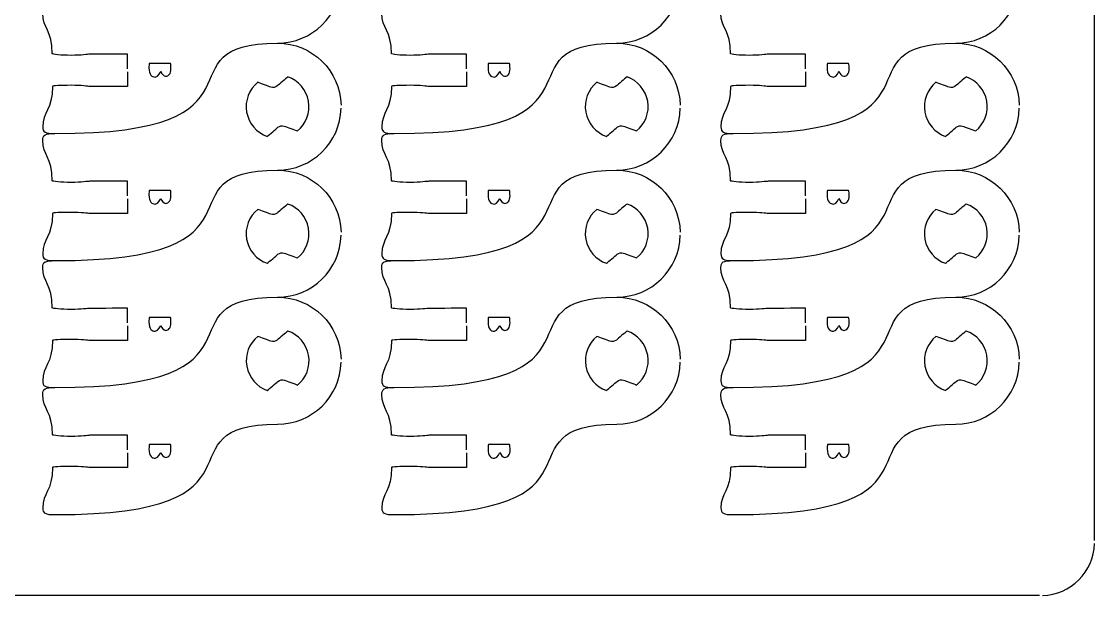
# Model space of a CAD drawing. Extents: x 0 to 300, y 0 to 300.
# Drawn here: x 199.8 to 300, y 0.1 to 53.7 of the extents above; entities that cross this region are included whole.
import ezdxf

# ---------------------------------------------------------------- set-up
doc = ezdxf.new("R2010")
doc.units = 0
doc.header["$MEASUREMENT"] = 0
doc.layers.add('DEFAULT', color=7, linetype='CONTINUOUS')

msp = doc.modelspace()

# ---------------------------------------------------------------- linework, layer by layer
at = {"layer": 'DEFAULT', "color": 1}
for points in [[(300, 5.25), (300, 294.95)], [(294.85, 0.1), (5.15, 0.1)]]:
    msp.add_lwpolyline(points, dxfattribs=at)
for points, knots in [([(209.66, 49.32), (209.66, 49.77), (209.66, 50.22), (209.66, 50.67), (209.66, 50.67), (207.03, 50.67), (206.16, 50.67), (205.98, 50.67), (205.37, 50.57), (204.4, 50.57), (203.45, 50.57), (202.67, 50.66), (202.65, 50.72), (202.65, 52.93), (201.75, 53.09), (201.75, 54.48), (201.75, 55.01), (201.97, 55.13), (202.89, 55.13), (224.17, 55.13), (212.26, 63.58), (223.69, 63.58), (226.91, 63.58), (229.54, 61), (229.62, 57.8)], [0, 0, 0, 0, 3.83, 3.83, 3.83, 4.83, 4.83, 4.83, 5.83, 5.83, 5.83, 6.83, 6.83, 6.83, 7.83, 7.83, 7.83, 8.83, 8.83, 8.83, 9.83, 9.83, 9.83, 10.83, 10.83, 10.83, 10.83]), ([(241.33, 49.32), (241.33, 49.77), (241.33, 50.22), (241.33, 50.67), (241.33, 50.67), (238.71, 50.67), (237.83, 50.67), (237.66, 50.67), (237.05, 50.57), (236.08, 50.57), (235.12, 50.57), (234.34, 50.66), (234.33, 50.72), (234.33, 52.93), (233.42, 53.09), (233.42, 54.48), (233.42, 55.01), (233.65, 55.13), (234.57, 55.13), (255.84, 55.13), (243.94, 63.58), (255.36, 63.58), (258.59, 63.58), (261.21, 61), (261.3, 57.8)], [0, 0, 0, 0, 3.83, 3.83, 3.83, 4.83, 4.83, 4.83, 5.83, 5.83, 5.83, 6.83, 6.83, 6.83, 7.83, 7.83, 7.83, 8.83, 8.83, 8.83, 9.83, 9.83, 9.83, 10.83, 10.83, 10.83, 10.83]), ([(273.01, 49.32), (273.01, 49.77), (273.01, 50.22), (273.01, 50.67), (273.01, 50.67), (270.38, 50.67), (269.51, 50.67), (269.33, 50.67), (268.72, 50.57), (267.75, 50.57), (266.79, 50.57), (266.01, 50.66), (266, 50.72), (266, 52.93), (265.1, 53.09), (265.1, 54.48), (265.1, 55.01), (265.32, 55.13), (266.24, 55.13), (287.52, 55.13), (275.61, 63.58), (287.04, 63.58), (290.26, 63.58), (292.89, 61), (292.97, 57.8)], [0, 0, 0, 0, 3.83, 3.83, 3.83, 4.83, 4.83, 4.83, 5.83, 5.83, 5.83, 6.83, 6.83, 6.83, 7.83, 7.83, 7.83, 8.83, 8.83, 8.83, 9.83, 9.83, 9.83, 10.83, 10.83, 10.83, 10.83]), ([(209.66, 37.45), (209.66, 37.9), (209.66, 38.36), (209.66, 38.81), (209.66, 38.81), (207.03, 38.8), (206.16, 38.8), (205.98, 38.8), (205.37, 38.7), (204.4, 38.7), (203.45, 38.7), (202.67, 38.79), (202.65, 38.85), (202.65, 41.06), (201.75, 41.22), (201.75, 42.62), (201.75, 43.14), (201.97, 43.26), (202.89, 43.26), (224.17, 43.26), (212.26, 51.71), (223.69, 51.71), (226.91, 51.71), (229.54, 49.13), (229.62, 45.93)], [0, 0, 0, 0, 3.83, 3.83, 3.83, 4.83, 4.83, 4.83, 5.83, 5.83, 5.83, 6.83, 6.83, 6.83, 7.83, 7.83, 7.83, 8.83, 8.83, 8.83, 9.83, 9.83, 9.83, 10.83, 10.83, 10.83, 10.83]), ([(241.33, 37.45), (241.33, 37.9), (241.33, 38.36), (241.33, 38.81), (241.33, 38.81), (238.71, 38.8), (237.83, 38.8), (237.66, 38.8), (237.05, 38.7), (236.08, 38.7), (235.12, 38.7), (234.34, 38.79), (234.33, 38.85), (234.33, 41.06), (233.42, 41.22), (233.42, 42.62), (233.42, 43.14), (233.65, 43.26), (234.57, 43.26), (255.84, 43.26), (243.94, 51.71), (255.36, 51.71), (258.59, 51.71), (261.21, 49.13), (261.3, 45.93)], [0, 0, 0, 0, 3.83, 3.83, 3.83, 4.83, 4.83, 4.83, 5.83, 5.83, 5.83, 6.83, 6.83, 6.83, 7.83, 7.83, 7.83, 8.83, 8.83, 8.83, 9.83, 9.83, 9.83, 10.83, 10.83, 10.83, 10.83]), ([(273.01, 37.45), (273.01, 37.9), (273.01, 38.36), (273.01, 38.81), (273.01, 38.81), (270.38, 38.8), (269.51, 38.8), (269.33, 38.8), (268.72, 38.7), (267.75, 38.7), (266.79, 38.7), (266.01, 38.79), (266, 38.85), (266, 41.06), (265.1, 41.22), (265.1, 42.62), (265.1, 43.14), (265.32, 43.26), (266.24, 43.26), (287.52, 43.26), (275.61, 51.71), (287.04, 51.71), (290.26, 51.71), (292.89, 49.13), (292.97, 45.93)], [0, 0, 0, 0, 3.83, 3.83, 3.83, 4.83, 4.83, 4.83, 5.83, 5.83, 5.83, 6.83, 6.83, 6.83, 7.83, 7.83, 7.83, 8.83, 8.83, 8.83, 9.83, 9.83, 9.83, 10.83, 10.83, 10.83, 10.83]), ([(209.66, 49.02), (209.66, 48.57), (209.66, 48.12), (209.66, 47.67), (208.49, 47.67), (207.32, 47.67), (206.16, 47.67), (205.98, 47.67), (205.38, 47.77), (204.4, 47.77), (203.44, 47.77), (202.66, 47.72), (202.66, 47.67), (202.66, 45.46), (201.75, 45.3), (201.75, 43.9), (201.75, 43.39), (201.98, 43.26), (202.9, 43.26)], [0, 0, 0, 0, 3.83, 3.83, 3.83, 13.75, 13.75, 13.75, 14.75, 14.75, 14.75, 15.75, 15.75, 15.75, 16.75, 16.75, 16.75, 17.75, 17.75, 17.75, 17.75]), ([(221.84, 48.05), (222.12, 47.95), (222.82, 47.69), (223.06, 47.6), (223.27, 47.53), (223.49, 47.57), (223.66, 47.71), (223.85, 47.87), (224.44, 48.36), (224.66, 48.55), (225.63, 48.21), (226.39, 47.37), (226.58, 46.29), (226.77, 45.21), (226.35, 44.15), (225.56, 43.51), (225.28, 43.6), (224.56, 43.86), (224.32, 43.95), (224.12, 44.02), (223.89, 43.99), (223.72, 43.85), (223.53, 43.68), (222.95, 43.19), (222.72, 43), (221.75, 43.35), (220.99, 44.19), (220.8, 45.27), (220.61, 46.35), (221.04, 47.4), (221.84, 48.05)], [1, 1, 1, 1, 2, 2, 2, 3, 3, 3, 4, 4, 4, 5, 5, 5, 6, 6, 6, 7, 7, 7, 8, 8, 8, 9, 9, 9, 10, 10, 10, 11, 11, 11, 11]), ([(241.33, 49.02), (241.33, 48.57), (241.33, 48.12), (241.33, 47.67), (240.17, 47.67), (239, 47.67), (237.83, 47.67), (237.66, 47.67), (237.05, 47.77), (236.08, 47.77), (235.11, 47.77), (234.33, 47.72), (234.33, 47.67), (234.33, 45.46), (233.43, 45.3), (233.43, 43.9), (233.43, 43.39), (233.65, 43.26), (234.57, 43.26)], [0, 0, 0, 0, 3.83, 3.83, 3.83, 13.75, 13.75, 13.75, 14.75, 14.75, 14.75, 15.75, 15.75, 15.75, 16.75, 16.75, 16.75, 17.75, 17.75, 17.75, 17.75]), ([(253.51, 48.05), (253.79, 47.95), (254.5, 47.69), (254.74, 47.6), (254.94, 47.53), (255.17, 47.57), (255.34, 47.71), (255.53, 47.87), (256.11, 48.36), (256.33, 48.55), (257.3, 48.21), (258.07, 47.37), (258.26, 46.29), (258.45, 45.21), (258.02, 44.15), (257.23, 43.51), (256.96, 43.6), (256.24, 43.86), (256, 43.95), (255.79, 44.02), (255.56, 43.99), (255.4, 43.85), (255.2, 43.68), (254.62, 43.19), (254.4, 43), (253.43, 43.35), (252.67, 44.19), (252.48, 45.27), (252.28, 46.35), (252.71, 47.4), (253.51, 48.05)], [1, 1, 1, 1, 2, 2, 2, 3, 3, 3, 4, 4, 4, 5, 5, 5, 6, 6, 6, 7, 7, 7, 8, 8, 8, 9, 9, 9, 10, 10, 10, 11, 11, 11, 11]), ([(273.01, 49.02), (273.01, 48.57), (273.01, 48.12), (273.01, 47.67), (271.84, 47.67), (270.67, 47.67), (269.51, 47.67), (269.33, 47.67), (268.73, 47.77), (267.75, 47.77), (266.79, 47.77), (266.01, 47.72), (266.01, 47.67), (266.01, 45.46), (265.1, 45.3), (265.1, 43.9), (265.1, 43.39), (265.33, 43.26), (266.25, 43.26)], [0, 0, 0, 0, 3.83, 3.83, 3.83, 13.75, 13.75, 13.75, 14.75, 14.75, 14.75, 15.75, 15.75, 15.75, 16.75, 16.75, 16.75, 17.75, 17.75, 17.75, 17.75]), ([(285.19, 48.05), (285.46, 47.95), (286.17, 47.69), (286.41, 47.6), (286.61, 47.53), (286.84, 47.57), (287.01, 47.71), (287.2, 47.87), (287.79, 48.36), (288.01, 48.55), (288.98, 48.21), (289.74, 47.37), (289.93, 46.29), (290.12, 45.21), (289.69, 44.15), (288.9, 43.51), (288.63, 43.6), (287.91, 43.86), (287.67, 43.95), (287.47, 44.02), (287.24, 43.99), (287.07, 43.85), (286.88, 43.68), (286.3, 43.19), (286.07, 43), (285.1, 43.35), (284.34, 44.19), (284.15, 45.27), (283.96, 46.35), (284.39, 47.4), (285.19, 48.05)], [1, 1, 1, 1, 2, 2, 2, 3, 3, 3, 4, 4, 4, 5, 5, 5, 6, 6, 6, 7, 7, 7, 8, 8, 8, 9, 9, 9, 10, 10, 10, 11, 11, 11, 11]), ([(209.66, 25.59), (209.66, 26.04), (209.66, 26.49), (209.66, 26.94), (209.66, 26.94), (207.03, 26.93), (206.16, 26.93), (205.98, 26.93), (205.37, 26.84), (204.4, 26.83), (203.45, 26.84), (202.67, 26.92), (202.65, 26.98), (202.65, 29.19), (201.75, 29.35), (201.75, 30.75), (201.75, 31.27), (201.97, 31.39), (202.89, 31.39), (224.17, 31.39), (212.26, 39.84), (223.69, 39.84), (226.91, 39.85), (229.54, 37.26), (229.62, 34.06)], [0, 0, 0, 0, 3.83, 3.83, 3.83, 4.83, 4.83, 4.83, 5.83, 5.83, 5.83, 6.83, 6.83, 6.83, 7.83, 7.83, 7.83, 8.83, 8.83, 8.83, 9.83, 9.83, 9.83, 10.83, 10.83, 10.83, 10.83]), ([(241.33, 25.59), (241.33, 26.04), (241.33, 26.49), (241.33, 26.94), (241.33, 26.94), (238.71, 26.93), (237.83, 26.93), (237.66, 26.93), (237.05, 26.84), (236.08, 26.83), (235.12, 26.84), (234.34, 26.92), (234.33, 26.98), (234.33, 29.19), (233.42, 29.35), (233.42, 30.75), (233.42, 31.27), (233.65, 31.39), (234.57, 31.39), (255.84, 31.39), (243.94, 39.84), (255.36, 39.84), (258.59, 39.85), (261.21, 37.26), (261.3, 34.06)], [0, 0, 0, 0, 3.83, 3.83, 3.83, 4.83, 4.83, 4.83, 5.83, 5.83, 5.83, 6.83, 6.83, 6.83, 7.83, 7.83, 7.83, 8.83, 8.83, 8.83, 9.83, 9.83, 9.83, 10.83, 10.83, 10.83, 10.83]), ([(273.01, 25.59), (273.01, 26.04), (273.01, 26.49), (273.01, 26.94), (273.01, 26.94), (270.38, 26.93), (269.51, 26.93), (269.33, 26.93), (268.72, 26.84), (267.75, 26.83), (266.79, 26.84), (266.01, 26.92), (266, 26.98), (266, 29.19), (265.1, 29.35), (265.1, 30.75), (265.1, 31.27), (265.32, 31.39), (266.24, 31.39), (287.52, 31.39), (275.61, 39.84), (287.04, 39.84), (290.26, 39.85), (292.89, 37.26), (292.97, 34.06)], [0, 0, 0, 0, 3.83, 3.83, 3.83, 4.83, 4.83, 4.83, 5.83, 5.83, 5.83, 6.83, 6.83, 6.83, 7.83, 7.83, 7.83, 8.83, 8.83, 8.83, 9.83, 9.83, 9.83, 10.83, 10.83, 10.83, 10.83]), ([(209.66, 37.15), (209.66, 36.7), (209.66, 36.25), (209.66, 35.8), (208.49, 35.8), (207.32, 35.8), (206.16, 35.8), (205.98, 35.8), (205.38, 35.9), (204.4, 35.9), (203.44, 35.9), (202.66, 35.86), (202.66, 35.8), (202.66, 33.59), (201.75, 33.43), (201.75, 32.04), (201.75, 31.52), (201.98, 31.39), (202.9, 31.39)], [0, 0, 0, 0, 3.83, 3.83, 3.83, 13.75, 13.75, 13.75, 14.75, 14.75, 14.75, 15.75, 15.75, 15.75, 16.75, 16.75, 16.75, 17.75, 17.75, 17.75, 17.75]), ([(241.33, 37.15), (241.33, 36.7), (241.33, 36.25), (241.33, 35.8), (240.17, 35.8), (239, 35.8), (237.83, 35.8), (237.66, 35.8), (237.05, 35.9), (236.08, 35.9), (235.11, 35.9), (234.33, 35.86), (234.33, 35.8), (234.33, 33.59), (233.43, 33.43), (233.43, 32.04), (233.43, 31.52), (233.65, 31.39), (234.57, 31.39)], [0, 0, 0, 0, 3.83, 3.83, 3.83, 13.75, 13.75, 13.75, 14.75, 14.75, 14.75, 15.75, 15.75, 15.75, 16.75, 16.75, 16.75, 17.75, 17.75, 17.75, 17.75]), ([(273.01, 37.15), (273.01, 36.7), (273.01, 36.25), (273.01, 35.8), (271.84, 35.8), (270.67, 35.8), (269.51, 35.8), (269.33, 35.8), (268.73, 35.9), (267.75, 35.9), (266.79, 35.9), (266.01, 35.86), (266.01, 35.8), (266.01, 33.59), (265.1, 33.43), (265.1, 32.04), (265.1, 31.52), (265.33, 31.39), (266.25, 31.39)], [0, 0, 0, 0, 3.83, 3.83, 3.83, 13.75, 13.75, 13.75, 14.75, 14.75, 14.75, 15.75, 15.75, 15.75, 16.75, 16.75, 16.75, 17.75, 17.75, 17.75, 17.75]), ([(221.84, 36.18), (222.12, 36.08), (222.82, 35.82), (223.06, 35.73), (223.27, 35.66), (223.49, 35.7), (223.66, 35.84), (223.85, 36), (224.44, 36.49), (224.66, 36.68), (225.63, 36.34), (226.39, 35.5), (226.58, 34.42), (226.77, 33.34), (226.35, 32.29), (225.56, 31.64), (225.28, 31.74), (224.56, 31.99), (224.32, 32.09), (224.12, 32.16), (223.89, 32.12), (223.72, 31.98), (223.53, 31.81), (222.95, 31.33), (222.72, 31.14), (221.75, 31.48), (220.99, 32.32), (220.8, 33.4), (220.61, 34.48), (221.04, 35.53), (221.84, 36.18)], [1, 1, 1, 1, 2, 2, 2, 3, 3, 3, 4, 4, 4, 5, 5, 5, 6, 6, 6, 7, 7, 7, 8, 8, 8, 9, 9, 9, 10, 10, 10, 11, 11, 11, 11]), ([(253.51, 36.18), (253.79, 36.08), (254.5, 35.82), (254.74, 35.73), (254.94, 35.66), (255.17, 35.7), (255.34, 35.84), (255.53, 36), (256.11, 36.49), (256.33, 36.68), (257.3, 36.34), (258.07, 35.5), (258.26, 34.42), (258.45, 33.34), (258.02, 32.29), (257.23, 31.64), (256.96, 31.74), (256.24, 31.99), (256, 32.09), (255.79, 32.16), (255.56, 32.12), (255.4, 31.98), (255.2, 31.81), (254.62, 31.33), (254.4, 31.14), (253.43, 31.48), (252.67, 32.32), (252.48, 33.4), (252.28, 34.48), (252.71, 35.53), (253.51, 36.18)], [1, 1, 1, 1, 2, 2, 2, 3, 3, 3, 4, 4, 4, 5, 5, 5, 6, 6, 6, 7, 7, 7, 8, 8, 8, 9, 9, 9, 10, 10, 10, 11, 11, 11, 11]), ([(285.19, 36.18), (285.46, 36.08), (286.17, 35.82), (286.41, 35.73), (286.61, 35.66), (286.84, 35.7), (287.01, 35.84), (287.2, 36), (287.79, 36.49), (288.01, 36.68), (288.98, 36.34), (289.74, 35.5), (289.93, 34.42), (290.12, 33.34), (289.69, 32.29), (288.9, 31.64), (288.63, 31.74), (287.91, 31.99), (287.67, 32.09), (287.47, 32.16), (287.24, 32.12), (287.07, 31.98), (286.88, 31.81), (286.3, 31.33), (286.07, 31.14), (285.1, 31.48), (284.34, 32.32), (284.15, 33.4), (283.96, 34.48), (284.39, 35.53), (285.19, 36.18)], [1, 1, 1, 1, 2, 2, 2, 3, 3, 3, 4, 4, 4, 5, 5, 5, 6, 6, 6, 7, 7, 7, 8, 8, 8, 9, 9, 9, 10, 10, 10, 11, 11, 11, 11]), ([(209.66, 13.72), (209.66, 14.17), (209.66, 14.62), (209.66, 15.07), (209.66, 15.07), (207.04, 15.07), (206.16, 15.07), (205.99, 15.07), (205.37, 14.97), (204.41, 14.96), (203.45, 14.97), (202.67, 15.06), (202.66, 15.12), (202.66, 17.32), (201.75, 17.49), (201.75, 18.88), (201.75, 19.4), (201.98, 19.53), (202.9, 19.53), (224.17, 19.53), (212.27, 27.97), (223.69, 27.97), (226.92, 27.98), (229.54, 25.4), (229.62, 22.19)], [0, 0, 0, 0, 3.83, 3.83, 3.83, 4.83, 4.83, 4.83, 5.83, 5.83, 5.83, 6.83, 6.83, 6.83, 7.83, 7.83, 7.83, 8.83, 8.83, 8.83, 9.83, 9.83, 9.83, 10.83, 10.83, 10.83, 10.83]), ([(241.34, 13.72), (241.34, 14.17), (241.34, 14.62), (241.34, 15.07), (241.34, 15.07), (238.71, 15.07), (237.84, 15.07), (237.66, 15.07), (237.05, 14.97), (236.08, 14.96), (235.12, 14.97), (234.34, 15.06), (234.33, 15.12), (234.33, 17.32), (233.43, 17.49), (233.43, 18.88), (233.43, 19.4), (233.65, 19.53), (234.57, 19.53), (255.85, 19.53), (243.94, 27.97), (255.37, 27.97), (258.59, 27.98), (261.22, 25.4), (261.3, 22.19)], [0, 0, 0, 0, 3.83, 3.83, 3.83, 4.83, 4.83, 4.83, 5.83, 5.83, 5.83, 6.83, 6.83, 6.83, 7.83, 7.83, 7.83, 8.83, 8.83, 8.83, 9.83, 9.83, 9.83, 10.83, 10.83, 10.83, 10.83]), ([(273.01, 13.72), (273.01, 14.17), (273.01, 14.62), (273.01, 15.07), (273.01, 15.07), (270.39, 15.07), (269.51, 15.07), (269.33, 15.07), (268.72, 14.97), (267.76, 14.96), (266.8, 14.97), (266.02, 15.06), (266.01, 15.12), (266.01, 17.32), (265.1, 17.49), (265.1, 18.88), (265.1, 19.4), (265.33, 19.53), (266.25, 19.53), (287.52, 19.53), (275.62, 27.97), (287.04, 27.97), (290.26, 27.98), (292.89, 25.4), (292.97, 22.19)], [0, 0, 0, 0, 3.83, 3.83, 3.83, 4.83, 4.83, 4.83, 5.83, 5.83, 5.83, 6.83, 6.83, 6.83, 7.83, 7.83, 7.83, 8.83, 8.83, 8.83, 9.83, 9.83, 9.83, 10.83, 10.83, 10.83, 10.83]), ([(209.66, 25.29), (209.66, 24.84), (209.66, 24.39), (209.66, 23.94), (208.49, 23.94), (207.32, 23.94), (206.16, 23.94), (205.98, 23.94), (205.38, 24.03), (204.4, 24.03), (203.44, 24.03), (202.66, 23.99), (202.66, 23.94), (202.66, 21.72), (201.75, 21.56), (201.75, 20.17), (201.75, 19.65), (201.98, 19.53), (202.9, 19.53)], [0, 0, 0, 0, 3.83, 3.83, 3.83, 13.75, 13.75, 13.75, 14.75, 14.75, 14.75, 15.75, 15.75, 15.75, 16.75, 16.75, 16.75, 17.75, 17.75, 17.75, 17.75]), ([(241.33, 25.29), (241.33, 24.84), (241.33, 24.39), (241.33, 23.94), (240.17, 23.94), (239, 23.94), (237.83, 23.94), (237.66, 23.94), (237.05, 24.03), (236.08, 24.03), (235.11, 24.03), (234.33, 23.99), (234.33, 23.94), (234.33, 21.72), (233.43, 21.56), (233.43, 20.17), (233.43, 19.65), (233.65, 19.53), (234.57, 19.53)], [0, 0, 0, 0, 3.83, 3.83, 3.83, 13.75, 13.75, 13.75, 14.75, 14.75, 14.75, 15.75, 15.75, 15.75, 16.75, 16.75, 16.75, 17.75, 17.75, 17.75, 17.75]), ([(273.01, 25.29), (273.01, 24.84), (273.01, 24.39), (273.01, 23.94), (271.84, 23.94), (270.67, 23.94), (269.51, 23.94), (269.33, 23.94), (268.73, 24.03), (267.75, 24.03), (266.79, 24.03), (266.01, 23.99), (266.01, 23.94), (266.01, 21.72), (265.1, 21.56), (265.1, 20.17), (265.1, 19.65), (265.33, 19.53), (266.25, 19.53)], [0, 0, 0, 0, 3.83, 3.83, 3.83, 13.75, 13.75, 13.75, 14.75, 14.75, 14.75, 15.75, 15.75, 15.75, 16.75, 16.75, 16.75, 17.75, 17.75, 17.75, 17.75]), ([(221.84, 24.31), (222.12, 24.21), (222.82, 23.95), (223.06, 23.87), (223.27, 23.79), (223.5, 23.83), (223.66, 23.97), (223.86, 24.14), (224.44, 24.62), (224.66, 24.81), (225.63, 24.48), (226.39, 23.64), (226.59, 22.55), (226.78, 21.47), (226.35, 20.42), (225.56, 19.77), (225.29, 19.87), (224.57, 20.13), (224.33, 20.22), (224.12, 20.29), (223.89, 20.25), (223.73, 20.11), (223.53, 19.95), (222.95, 19.46), (222.73, 19.27), (221.76, 19.61), (221, 20.45), (220.81, 21.53), (220.61, 22.61), (221.04, 23.66), (221.84, 24.31)], [1, 1, 1, 1, 2, 2, 2, 3, 3, 3, 4, 4, 4, 5, 5, 5, 6, 6, 6, 7, 7, 7, 8, 8, 8, 9, 9, 9, 10, 10, 10, 11, 11, 11, 11]), ([(253.51, 24.31), (253.79, 24.21), (254.5, 23.95), (254.74, 23.87), (254.94, 23.79), (255.17, 23.83), (255.34, 23.97), (255.53, 24.14), (256.11, 24.62), (256.34, 24.81), (257.31, 24.48), (258.07, 23.64), (258.26, 22.55), (258.45, 21.47), (258.02, 20.42), (257.23, 19.77), (256.96, 19.87), (256.24, 20.13), (256, 20.22), (255.8, 20.29), (255.57, 20.25), (255.4, 20.11), (255.21, 19.95), (254.63, 19.46), (254.4, 19.27), (253.43, 19.61), (252.67, 20.45), (252.48, 21.53), (252.29, 22.61), (252.72, 23.66), (253.51, 24.31)], [1, 1, 1, 1, 2, 2, 2, 3, 3, 3, 4, 4, 4, 5, 5, 5, 6, 6, 6, 7, 7, 7, 8, 8, 8, 9, 9, 9, 10, 10, 10, 11, 11, 11, 11]), ([(285.19, 24.31), (285.47, 24.21), (286.17, 23.95), (286.41, 23.87), (286.62, 23.79), (286.85, 23.83), (287.01, 23.97), (287.21, 24.14), (287.79, 24.62), (288.01, 24.81), (288.98, 24.48), (289.74, 23.64), (289.93, 22.55), (290.12, 21.47), (289.7, 20.42), (288.91, 19.77), (288.64, 19.87), (287.92, 20.13), (287.68, 20.22), (287.47, 20.29), (287.24, 20.25), (287.08, 20.11), (286.88, 19.95), (286.3, 19.46), (286.07, 19.27), (285.1, 19.61), (284.35, 20.45), (284.16, 21.53), (283.96, 22.61), (284.39, 23.66), (285.19, 24.31)], [1, 1, 1, 1, 2, 2, 2, 3, 3, 3, 4, 4, 4, 5, 5, 5, 6, 6, 6, 7, 7, 7, 8, 8, 8, 9, 9, 9, 10, 10, 10, 11, 11, 11, 11]), ([(209.66, 13.42), (209.66, 12.97), (209.66, 12.52), (209.66, 12.07), (208.49, 12.07), (207.33, 12.07), (206.16, 12.07), (205.99, 12.07), (205.38, 12.17), (204.41, 12.17), (203.44, 12.17), (202.66, 12.12), (202.66, 12.07), (202.66, 9.86), (201.76, 9.69), (201.76, 8.3), (201.76, 7.78), (201.98, 7.66), (202.9, 7.66), (224.17, 7.66), (212.27, 16.1), (223.69, 16.11), (226.92, 16.11), (229.55, 18.69), (229.62, 21.89)], [0, 0, 0, 0, 3.83, 3.83, 3.83, 13.75, 13.75, 13.75, 14.75, 14.75, 14.75, 15.75, 15.75, 15.75, 16.75, 16.75, 16.75, 17.75, 17.75, 17.75, 18.75, 18.75, 18.75, 19.75, 19.75, 19.75, 19.75]), ([(241.34, 13.42), (241.34, 12.97), (241.34, 12.52), (241.34, 12.07), (240.17, 12.07), (239, 12.07), (237.84, 12.07), (237.66, 12.07), (237.06, 12.17), (236.08, 12.17), (235.12, 12.17), (234.34, 12.12), (234.34, 12.07), (234.34, 9.86), (233.43, 9.69), (233.43, 8.3), (233.43, 7.78), (233.66, 7.66), (234.58, 7.66), (255.85, 7.66), (243.95, 16.1), (255.37, 16.11), (258.59, 16.11), (261.23, 18.69), (261.3, 21.89)], [0, 0, 0, 0, 3.83, 3.83, 3.83, 13.75, 13.75, 13.75, 14.75, 14.75, 14.75, 15.75, 15.75, 15.75, 16.75, 16.75, 16.75, 17.75, 17.75, 17.75, 18.75, 18.75, 18.75, 19.75, 19.75, 19.75, 19.75]), ([(273.01, 13.42), (273.01, 12.97), (273.01, 12.52), (273.01, 12.07), (271.84, 12.07), (270.68, 12.07), (269.51, 12.07), (269.33, 12.07), (268.73, 12.17), (267.76, 12.17), (266.79, 12.17), (266.01, 12.12), (266.01, 12.07), (266.01, 9.86), (265.1, 9.69), (265.1, 8.3), (265.1, 7.78), (265.33, 7.66), (266.25, 7.66), (287.52, 7.66), (275.62, 16.1), (287.04, 16.11), (290.26, 16.11), (292.9, 18.69), (292.97, 21.89)], [0, 0, 0, 0, 3.83, 3.83, 3.83, 13.75, 13.75, 13.75, 14.75, 14.75, 14.75, 15.75, 15.75, 15.75, 16.75, 16.75, 16.75, 17.75, 17.75, 17.75, 18.75, 18.75, 18.75, 19.75, 19.75, 19.75, 19.75])]:
    msp.add_open_spline(points, degree=3, knots=knots, dxfattribs=at)
for points in [[(223.69, 51.71), (226.91, 51.71), (229.55, 54.29), (229.62, 57.5)], [(255.37, 51.71), (258.59, 51.71), (261.22, 54.29), (261.3, 57.5)], [(287.04, 51.71), (290.26, 51.71), (292.9, 54.29), (292.97, 57.5)], [(223.69, 39.84), (226.91, 39.84), (229.55, 42.43), (229.62, 45.63)], [(255.37, 39.84), (258.59, 39.84), (261.22, 42.43), (261.3, 45.63)], [(287.04, 39.84), (290.26, 39.84), (292.9, 42.43), (292.97, 45.63)], [(223.69, 27.97), (226.91, 27.97), (229.55, 30.56), (229.62, 33.76)], [(255.37, 27.97), (258.59, 27.97), (261.22, 30.56), (261.3, 33.76)], [(287.04, 27.97), (290.26, 27.97), (292.9, 30.56), (292.97, 33.76)], [(295.15, 0.1), (297.78, 0.18), (299.92, 2.32), (300, 4.95)]]:
    msp.add_open_spline(points, degree=3, dxfattribs=at)
at = {"layer": 'DEFAULT', "color": 250}
for points in [[(213.69, 49.81), (213.71, 49.7), (213.73, 49.52), (213.73, 49.33), (213.73, 49.07), (213.68, 48.9), (213.58, 48.78), (213.5, 48.67), (213.38, 48.61), (213.22, 48.61), (213.03, 48.61), (212.86, 48.87), (212.78, 49.08), (212.78, 49.08), (212.57, 48.54), (212.27, 48.54), (212.09, 48.54), (211.96, 48.6), (211.86, 48.71), (211.73, 48.85), (211.67, 49.08), (211.67, 49.4), (211.67, 49.58), (211.69, 49.72), (211.7, 49.81), (212.36, 49.81), (213.02, 49.81), (213.69, 49.81)], [(245.36, 49.81), (245.38, 49.7), (245.4, 49.52), (245.4, 49.33), (245.4, 49.07), (245.36, 48.9), (245.26, 48.78), (245.18, 48.67), (245.06, 48.61), (244.9, 48.61), (244.7, 48.61), (244.53, 48.87), (244.45, 49.08), (244.45, 49.08), (244.24, 48.54), (243.94, 48.54), (243.77, 48.54), (243.64, 48.6), (243.54, 48.71), (243.41, 48.85), (243.35, 49.08), (243.35, 49.4), (243.35, 49.58), (243.36, 49.72), (243.37, 49.81), (244.03, 49.81), (244.7, 49.81), (245.36, 49.81)], [(277.03, 49.81), (277.06, 49.7), (277.08, 49.52), (277.08, 49.33), (277.08, 49.07), (277.03, 48.9), (276.93, 48.78), (276.85, 48.67), (276.73, 48.61), (276.57, 48.61), (276.38, 48.61), (276.21, 48.87), (276.13, 49.08), (276.13, 49.08), (275.92, 48.54), (275.62, 48.54), (275.44, 48.54), (275.31, 48.6), (275.21, 48.71), (275.08, 48.85), (275.02, 49.08), (275.02, 49.4), (275.02, 49.58), (275.03, 49.72), (275.05, 49.81), (275.71, 49.81), (276.37, 49.81), (277.03, 49.81)], [(213.69, 37.94), (213.71, 37.83), (213.73, 37.65), (213.73, 37.46), (213.73, 37.2), (213.68, 37.04), (213.58, 36.91), (213.5, 36.81), (213.38, 36.74), (213.22, 36.74), (213.03, 36.74), (212.86, 37), (212.78, 37.21), (212.78, 37.21), (212.57, 36.67), (212.27, 36.67), (212.09, 36.67), (211.96, 36.74), (211.86, 36.84), (211.73, 36.98), (211.67, 37.21), (211.67, 37.54), (211.67, 37.72), (211.69, 37.85), (211.7, 37.94), (212.36, 37.94), (213.02, 37.94), (213.69, 37.94)], [(245.36, 37.94), (245.38, 37.83), (245.4, 37.65), (245.4, 37.46), (245.4, 37.2), (245.36, 37.04), (245.26, 36.91), (245.18, 36.81), (245.06, 36.74), (244.9, 36.74), (244.7, 36.74), (244.53, 37), (244.45, 37.21), (244.45, 37.21), (244.24, 36.67), (243.94, 36.67), (243.77, 36.67), (243.64, 36.74), (243.54, 36.84), (243.41, 36.98), (243.35, 37.21), (243.35, 37.54), (243.35, 37.72), (243.36, 37.85), (243.37, 37.94), (244.03, 37.94), (244.7, 37.94), (245.36, 37.94)], [(277.03, 37.94), (277.06, 37.83), (277.08, 37.65), (277.08, 37.46), (277.08, 37.2), (277.03, 37.04), (276.93, 36.91), (276.85, 36.81), (276.73, 36.74), (276.57, 36.74), (276.38, 36.74), (276.21, 37), (276.13, 37.21), (276.13, 37.21), (275.92, 36.67), (275.62, 36.67), (275.44, 36.67), (275.31, 36.74), (275.21, 36.84), (275.08, 36.98), (275.02, 37.21), (275.02, 37.54), (275.02, 37.72), (275.03, 37.85), (275.05, 37.94), (275.71, 37.94), (276.37, 37.94), (277.03, 37.94)], [(213.69, 26.07), (213.71, 25.96), (213.73, 25.78), (213.73, 25.6), (213.73, 25.34), (213.68, 25.17), (213.58, 25.04), (213.5, 24.94), (213.38, 24.87), (213.22, 24.87), (213.03, 24.87), (212.86, 25.13), (212.78, 25.34), (212.78, 25.34), (212.57, 24.8), (212.27, 24.8), (212.09, 24.8), (211.96, 24.87), (211.86, 24.97), (211.73, 25.11), (211.67, 25.34), (211.67, 25.67), (211.67, 25.85), (211.69, 25.99), (211.7, 26.07), (212.36, 26.07), (213.02, 26.07), (213.69, 26.07)], [(245.36, 26.07), (245.38, 25.96), (245.4, 25.78), (245.4, 25.6), (245.4, 25.34), (245.36, 25.17), (245.26, 25.04), (245.18, 24.94), (245.06, 24.87), (244.9, 24.87), (244.7, 24.87), (244.53, 25.13), (244.45, 25.34), (244.45, 25.34), (244.24, 24.8), (243.94, 24.8), (243.77, 24.8), (243.64, 24.87), (243.54, 24.97), (243.41, 25.11), (243.35, 25.34), (243.35, 25.67), (243.35, 25.85), (243.36, 25.99), (243.37, 26.07), (244.03, 26.07), (244.7, 26.07), (245.36, 26.07)], [(277.03, 26.07), (277.06, 25.96), (277.08, 25.78), (277.08, 25.6), (277.08, 25.34), (277.03, 25.17), (276.93, 25.04), (276.85, 24.94), (276.73, 24.87), (276.57, 24.87), (276.38, 24.87), (276.21, 25.13), (276.13, 25.34), (276.13, 25.34), (275.92, 24.8), (275.62, 24.8), (275.44, 24.8), (275.31, 24.87), (275.21, 24.97), (275.08, 25.11), (275.02, 25.34), (275.02, 25.67), (275.02, 25.85), (275.03, 25.99), (275.05, 26.07), (275.71, 26.07), (276.37, 26.07), (277.03, 26.07)], [(213.69, 14.21), (213.71, 14.09), (213.73, 13.91), (213.73, 13.73), (213.73, 13.47), (213.69, 13.3), (213.58, 13.17), (213.51, 13.07), (213.39, 13.01), (213.23, 13.01), (213.03, 13.01), (212.86, 13.26), (212.78, 13.48), (212.78, 13.48), (212.57, 12.93), (212.27, 12.93), (212.1, 12.93), (211.97, 13), (211.87, 13.1), (211.74, 13.24), (211.68, 13.47), (211.68, 13.8), (211.68, 13.98), (211.69, 14.12), (211.7, 14.21), (212.36, 14.21), (213.03, 14.21), (213.69, 14.21)], [(245.36, 14.21), (245.39, 14.09), (245.41, 13.91), (245.41, 13.73), (245.41, 13.47), (245.36, 13.3), (245.26, 13.17), (245.18, 13.07), (245.06, 13.01), (244.9, 13.01), (244.71, 13.01), (244.54, 13.26), (244.46, 13.48), (244.46, 13.48), (244.25, 12.93), (243.95, 12.93), (243.77, 12.93), (243.64, 13), (243.54, 13.1), (243.41, 13.24), (243.35, 13.47), (243.35, 13.8), (243.35, 13.98), (243.36, 14.12), (243.38, 14.21), (244.04, 14.21), (244.7, 14.21), (245.36, 14.21)], [(277.04, 14.21), (277.06, 14.09), (277.08, 13.91), (277.08, 13.73), (277.08, 13.47), (277.04, 13.3), (276.93, 13.17), (276.86, 13.07), (276.74, 13.01), (276.58, 13.01), (276.38, 13.01), (276.21, 13.26), (276.13, 13.48), (276.13, 13.48), (275.92, 12.93), (275.62, 12.93), (275.45, 12.93), (275.31, 13), (275.22, 13.1), (275.09, 13.24), (275.03, 13.47), (275.03, 13.8), (275.03, 13.98), (275.04, 14.12), (275.05, 14.21), (275.71, 14.21), (276.38, 14.21), (277.04, 14.21)]]:
    msp.add_open_spline(points, degree=3, knots=[5.635, 5.635, 5.635, 5.635, 6.635, 6.635, 6.635, 7.635, 7.635, 7.635, 8.635, 8.635, 8.635, 9.635, 9.635, 9.635, 10.635, 10.635, 10.635, 11.635, 11.635, 11.635, 12.635, 12.635, 12.635, 13.635, 13.635, 13.635, 19.27, 19.27, 19.27, 19.27], dxfattribs=at)

doc.saveas('drawing.dxf')
